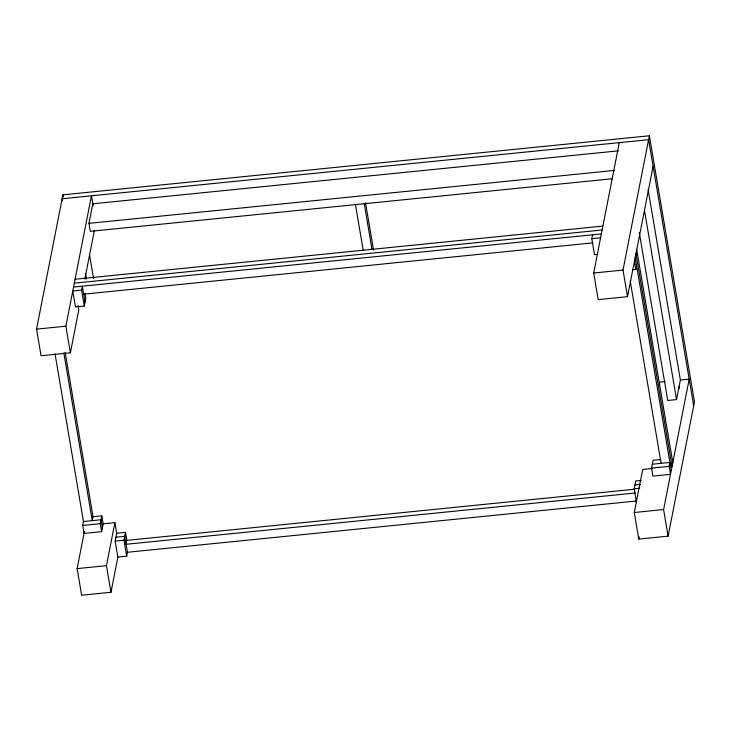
<?xml version="1.0" encoding="UTF-8"?>
<svg xmlns="http://www.w3.org/2000/svg" width="731" height="731" viewBox="0 0 731 731"><rect width="100%" height="100%" fill="white"/><g stroke="black" fill="none" stroke-linecap="round" stroke-linejoin="round"><path stroke-width="1.1" d="M78.098 305.512L78.82 309.77L70.386 352.799L41.055 355.75L36.55 329.142L62.893 194.848L649.366 135.774L694.45 401.858L668.107 536.152L638.775 539.103L634.27 512.495L642.713 469.466L652.308 468.498M70.386 352.799L65.872 326.19L91.457 195.807L93.148 205.786M612.459 178.729L90.324 231.334L88.972 223.348L92.81 203.794L618.353 150.851M81.58 290.106L72.78 290.993L75.485 306.956L84.284 306.07L81.58 290.106L82.347 286.186L85.052 302.159M84.833 279.16L94.436 230.201M84.284 306.07L85.819 298.248L84.97 293.259M63.844 352.991L92.252 520.636L93.02 516.726L101.81 515.839L103.162 523.825L101.627 531.647L84.038 533.42L82.685 525.434L83.453 521.523L55.044 353.877M103.162 523.825L114.895 522.638L116.695 533.283L115.16 541.104L117.865 557.068L110.966 592.274L81.634 595.226L77.13 568.617L84.421 531.464M101.627 531.647L100.275 523.661L101.81 515.839M110.966 592.274L106.452 565.666L114.895 522.638M117.865 557.068L126.664 556.181L123.959 540.218L125.494 532.396L116.695 533.283M125.494 532.396L126.847 540.383L126.079 544.293L635.166 493.005M126.664 556.181L127.432 552.27L124.727 536.307L115.927 537.194M597.803 254.333L594.504 254.671L591.799 238.699L592.567 234.788M653.103 166.293L627.527 296.676L598.196 299.628L593.691 273.019L619.267 142.636M627.527 296.676L623.013 270.068L649.366 135.774M632.479 269.785L635.778 269.456L636.546 265.545M636.527 502.654L634.188 488.82L635.714 480.998L641.215 480.441M659.207 385.374L659.846 382.112L665.183 381.573M652.317 464.212L669.916 462.44L669.148 466.351L670.501 474.337L652.911 476.109L651.549 468.123L653.085 460.302L660.787 459.525M638.775 539.103L639.214 536.901M639.269 232.431L667.741 400.487L676.54 399.601L680.378 380.047L648.105 189.585M668.107 536.152L663.593 509.544L689.178 379.161L680.378 380.047M88.972 223.348L614.515 170.405M75.083 279.251L602.901 226.08M74.315 283.162L602.134 229.991M73.548 287.073L601.366 233.902M591.799 238.699L600.599 237.813M83.699 294.173L592.786 242.884M36.55 329.142L65.872 326.19M593.691 273.019L623.013 270.068M83.453 521.523L101.042 519.75L102.395 527.736M82.685 525.434L100.275 523.661M651.549 468.123L669.148 466.351M634.947 484.909L640.447 484.351M115.16 541.104L123.959 540.218M634.188 488.82L639.68 488.262M126.847 540.383L634.8 489.213M127.432 552.27L636.518 500.991M77.13 568.617L106.452 565.666M634.27 512.495L663.593 509.544M693.682 405.769L648.598 139.685L62.126 198.759L62.464 200.76M679.099 386.562L679.437 388.554M644.459 210.263L676.54 399.601M636.728 249.737L672.803 462.604M635.961 253.648L672.036 466.515M635.193 257.559L671.268 470.426M634.426 261.47L635.778 269.456M630.232 281.051L661.116 463.326M365.537 202.852L373.541 250.084M364.193 203.382L372.006 249.499M355.394 204.269L363.216 250.386M89.547 254.973L93.531 278.493M85.518 273.403L86.468 279.004M62.893 194.848L63.277 197.068M65.178 352.452L93.02 516.726"/></g></svg>
